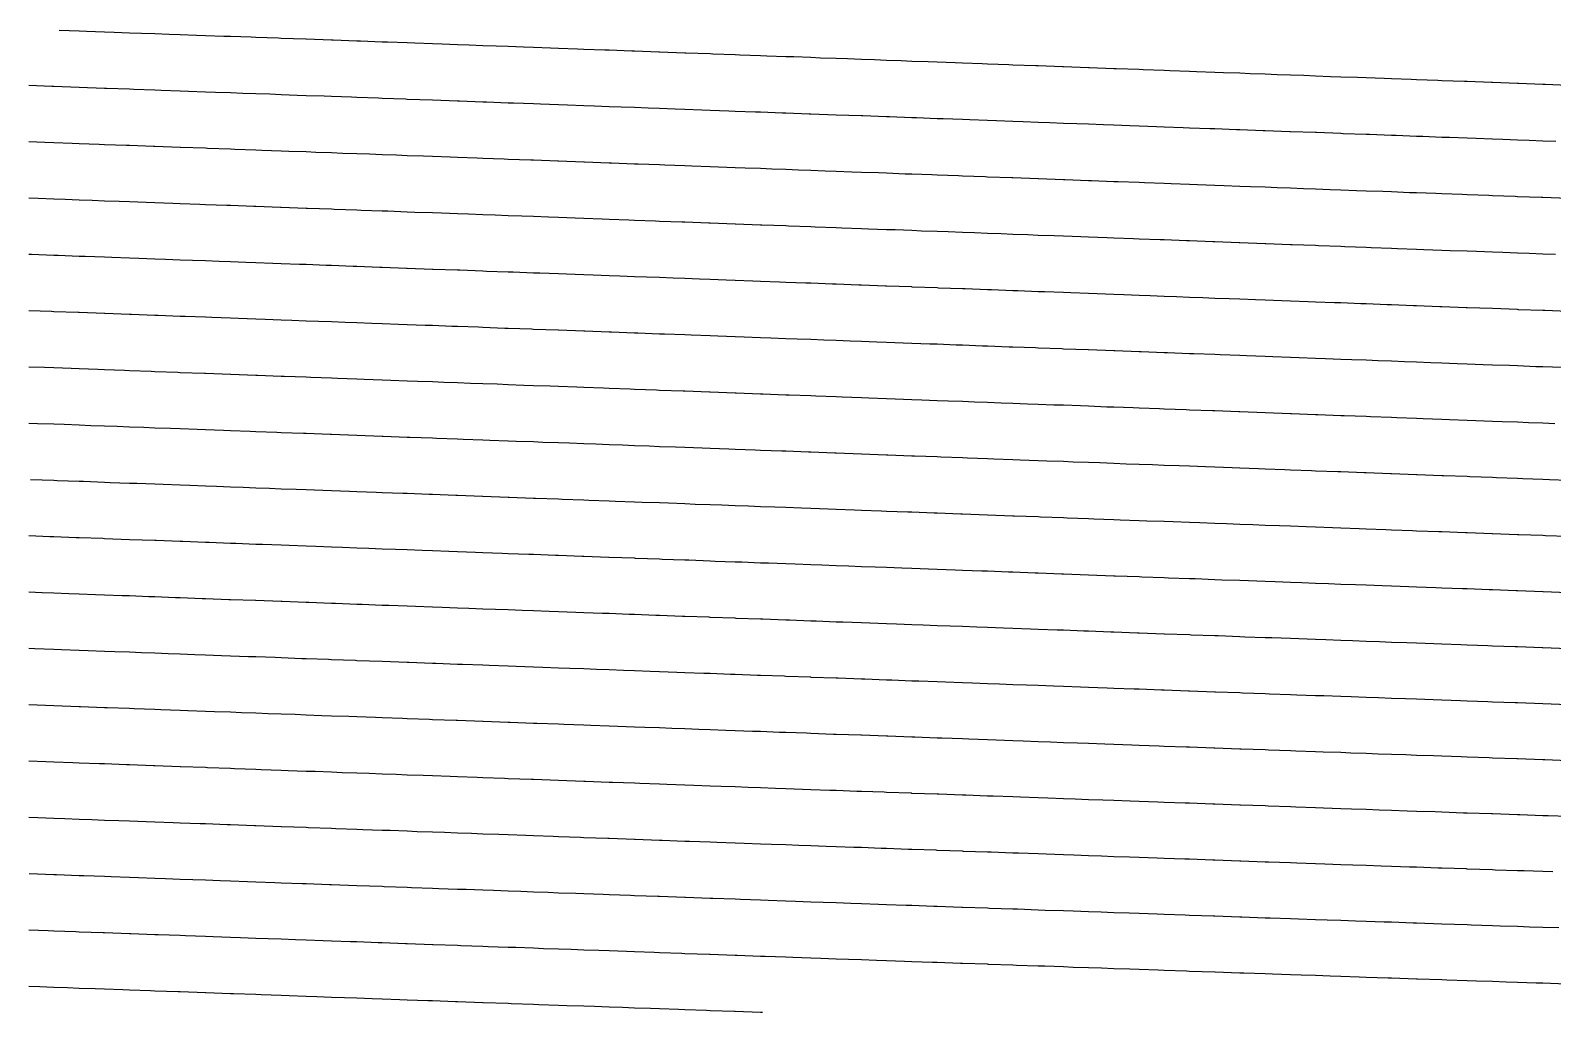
# Model space of a CAD drawing. Header units: metres. Extents: x 228 to 3387, y 40 to 163.
# Drawn here: x 395.8 to 586.5, y 40 to 163 of the extents above; entities that cross this region are included whole.
import ezdxf

# ---------------------------------------------------------------- set-up
doc = ezdxf.new("R2010")
doc.units = ezdxf.units.M
for name, color, linetype in [('Contour_Level_10', 7, 'Continuous'), ('Contour_Level_11', 7, 'Continuous'), ('Contour_Level_12', 7, 'Continuous'), ('Contour_Level_13', 7, 'Continuous'), ('Contour_Level_14', 7, 'Continuous'), ('Contour_Level_15', 7, 'Continuous'), ('Contour_Level_16', 7, 'Continuous'), ('Contour_Level_17', 7, 'Continuous'), ('Contour_Level_18', 7, 'Continuous'), ('Contour_Level_19', 7, 'Continuous'), ('Contour_Level_20', 7, 'Continuous'), ('Contour_Level_21', 7, 'Continuous'), ('Contour_Level_22', 7, 'Continuous'), ('Contour_Level_23', 7, 'Continuous'), ('Contour_Level_24', 7, 'Continuous'), ('Contour_Level_7', 7, 'Continuous'), ('Contour_Level_8', 7, 'Continuous'), ('Contour_Level_9', 7, 'Continuous')]:
    doc.layers.add(name, color=color, linetype=linetype)

msp = doc.modelspace()

# ---------------------------------------------------------------- linework, layer by layer
at = {"layer": 'Contour_Level_10'}
msp.add_lwpolyline([(586.88, 134.93), (585.28, 134.99), (583.58, 135.05), (582.12, 135.11), (580.29, 135.17), (578.96, 135.22), (576.99, 135.3), (575.79, 135.34), (573.69, 135.42), (572.63, 135.46), (570.39, 135.54), (569.47, 135.58), (567.09, 135.67), (566.31, 135.7), (563.79, 135.79), (563.15, 135.81), (560.48, 135.91), (559.98, 135.93), (557.18, 136.04), (556.82, 136.05), (553.87, 136.16), (553.66, 136.17), (550.57, 136.28), (550.5, 136.28), (547.34, 136.4), (547.26, 136.41), (544.18, 136.52), (543.95, 136.53), (541.01, 136.64), (540.64, 136.65), (537.85, 136.76), (537.32, 136.77), (534.69, 136.87), (534.01, 136.9), (531.53, 136.99), (530.69, 137.02), (528.37, 137.11), (527.38, 137.14), (525.21, 137.22), (524.06, 137.27), (522.04, 137.34), (520.74, 137.39), (518.88, 137.46), (517.42, 137.51), (515.72, 137.58), (514.09, 137.64), (512.56, 137.69), (510.77, 137.76), (509.4, 137.81), (507.44, 137.88), (506.24, 137.93), (504.12, 138.01), (503.07, 138.04), (500.79, 138.13), (499.91, 138.16), (497.46, 138.25), (496.75, 138.28), (494.12, 138.38), (493.59, 138.4), (490.79, 138.5), (490.43, 138.51), (487.45, 138.62), (487.26, 138.63), (484.12, 138.74), (484.1, 138.75), (480.94, 138.86), (480.78, 138.87), (477.78, 138.98), (477.44, 138.99), (474.62, 139.09), (474.1, 139.11), (471.46, 139.21), (470.75, 139.24), (468.29, 139.33), (467.41, 139.36), (465.13, 139.44), (464.06, 139.48), (461.97, 139.56), (460.71, 139.61), (458.81, 139.68), (457.36, 139.73), (455.65, 139.79), (454.01, 139.85), (452.49, 139.91), (450.66, 139.98), (449.32, 140.02), (447.3, 140.1), (446.16, 140.14), (443.94, 140.22), (443, 140.26), (440.59, 140.35), (439.84, 140.37), (437.23, 140.47), (436.68, 140.49), (433.86, 140.59), (433.51, 140.6), (430.5, 140.71), (430.35, 140.72), (427.19, 140.84), (427.13, 140.84), (424.03, 140.95), (423.77, 140.96), (420.87, 141.07), (420.4, 141.08), (417.71, 141.18), (417.03, 141.21), (414.54, 141.3), (413.65, 141.33), (411.38, 141.41), (410.28, 141.45), (408.22, 141.53), (406.9, 141.58), (405.06, 141.64), (403.52, 141.7), (401.9, 141.76), (400.14, 141.82), (398.74, 141.87), (396.75, 141.95), (395.57, 141.99)], dxfattribs=at)
at = {"layer": 'Contour_Level_11'}
msp.add_lwpolyline([(588.44, 127.8), (585.54, 127.91), (585.28, 127.92), (582.25, 128.03), (582.12, 128.04), (578.96, 128.16), (578.96, 128.16), (575.79, 128.27), (575.67, 128.28), (572.63, 128.39), (572.37, 128.4), (569.47, 128.51), (569.08, 128.53), (566.31, 128.63), (565.79, 128.65), (563.15, 128.75), (562.49, 128.77), (559.98, 128.87), (559.19, 128.89), (556.82, 128.98), (555.89, 129.02), (553.66, 129.1), (552.59, 129.14), (550.5, 129.22), (549.29, 129.26), (547.34, 129.34), (545.99, 129.39), (544.18, 129.45), (542.69, 129.51), (541.01, 129.57), (539.38, 129.63), (537.85, 129.69), (536.07, 129.76), (534.69, 129.81), (532.77, 129.88), (531.53, 129.93), (529.46, 130), (528.37, 130.04), (526.15, 130.13), (525.21, 130.16), (522.83, 130.25), (522.04, 130.28), (519.52, 130.37), (518.88, 130.4), (516.2, 130.5), (515.72, 130.51), (512.89, 130.62), (512.56, 130.63), (509.57, 130.74), (509.4, 130.75), (506.25, 130.86), (506.24, 130.87), (503.07, 130.98), (502.93, 130.99), (499.91, 131.1), (499.6, 131.11), (496.75, 131.22), (496.28, 131.23), (493.59, 131.33), (492.95, 131.36), (490.43, 131.45), (489.63, 131.48), (487.26, 131.57), (486.3, 131.6), (484.1, 131.68), (482.97, 131.73), (480.94, 131.8), (479.64, 131.85), (477.78, 131.92), (476.31, 131.97), (474.62, 132.04), (472.97, 132.1), (471.46, 132.15), (469.64, 132.22), (468.29, 132.27), (466.3, 132.34), (465.13, 132.39), (462.96, 132.47), (461.97, 132.5), (459.62, 132.59), (458.81, 132.62), (456.28, 132.71), (455.65, 132.74), (452.94, 132.83), (452.49, 132.85), (449.59, 132.96), (449.32, 132.97), (446.25, 133.08), (446.16, 133.08), (443, 133.2), (442.9, 133.2), (439.84, 133.32), (439.55, 133.33), (436.68, 133.43), (436.21, 133.45), (433.51, 133.55), (432.85, 133.57), (430.35, 133.67), (429.5, 133.7), (427.19, 133.78), (426.15, 133.82), (424.03, 133.9), (422.79, 133.94), (420.87, 134.01), (419.44, 134.07), (417.71, 134.13), (416.08, 134.19), (414.54, 134.25), (412.72, 134.31), (411.38, 134.36), (409.36, 134.44), (408.22, 134.48), (406, 134.56), (405.06, 134.59), (402.64, 134.68), (401.9, 134.71), (399.27, 134.8), (398.74, 134.82), (395.91, 134.93), (395.57, 134.94)], dxfattribs=at)
at = {"layer": 'Contour_Level_12'}
msp.add_lwpolyline([(587.7, 120.77), (585.28, 120.86), (584.41, 120.89), (582.12, 120.98), (581.12, 121.02), (578.96, 121.1), (577.83, 121.14), (575.79, 121.21), (574.54, 121.26), (572.63, 121.33), (571.25, 121.38), (569.47, 121.45), (567.95, 121.51), (566.31, 121.57), (564.66, 121.63), (563.15, 121.69), (561.36, 121.75), (559.98, 121.81), (558.07, 121.88), (556.82, 121.92), (554.77, 122), (553.66, 122.04), (551.47, 122.12), (550.5, 122.16), (548.17, 122.25), (547.34, 122.28), (544.87, 122.37), (544.18, 122.4), (541.56, 122.49), (541.01, 122.51), (538.26, 122.62), (537.85, 122.63), (534.95, 122.74), (534.69, 122.75), (531.65, 122.86), (531.53, 122.87), (528.37, 122.98), (528.34, 122.98), (525.21, 123.1), (525.03, 123.11), (522.04, 123.22), (521.72, 123.23), (518.88, 123.34), (518.41, 123.35), (515.72, 123.45), (515.1, 123.48), (512.56, 123.57), (511.78, 123.6), (509.4, 123.69), (508.47, 123.72), (506.24, 123.81), (505.15, 123.85), (503.07, 123.92), (501.83, 123.97), (499.91, 124.04), (498.51, 124.09), (496.75, 124.16), (495.19, 124.22), (493.59, 124.28), (491.87, 124.34), (490.43, 124.39), (488.55, 124.46), (487.26, 124.51), (485.22, 124.59), (484.1, 124.63), (481.9, 124.71), (480.94, 124.74), (478.57, 124.83), (477.78, 124.86), (475.24, 124.95), (474.62, 124.98), (471.91, 125.08), (471.46, 125.09), (468.58, 125.2), (468.29, 125.21), (465.25, 125.32), (465.13, 125.33), (461.97, 125.45), (461.92, 125.45), (458.81, 125.56), (458.59, 125.57), (455.65, 125.68), (455.25, 125.69), (452.49, 125.8), (451.91, 125.82), (449.32, 125.91), (448.58, 125.94), (446.16, 126.03), (445.24, 126.06), (443, 126.15), (441.9, 126.19), (439.84, 126.26), (438.56, 126.31), (436.68, 126.38), (435.22, 126.43), (433.51, 126.5), (431.88, 126.56), (430.35, 126.61), (428.54, 126.68), (427.19, 126.73), (425.19, 126.8), (424.03, 126.84), (421.85, 126.92), (420.87, 126.96), (418.5, 127.05), (417.71, 127.08), (415.16, 127.17), (414.54, 127.19), (411.81, 127.29), (411.38, 127.31), (408.46, 127.42), (408.22, 127.43), (405.11, 127.54), (405.06, 127.54), (401.9, 127.66), (401.76, 127.66), (398.74, 127.77), (398.41, 127.79), (395.57, 127.89)], dxfattribs=at)
at = {"layer": 'Contour_Level_13'}
msp.add_lwpolyline([(586.8, 113.75), (585.28, 113.81), (583.5, 113.87), (582.12, 113.93), (580.2, 114), (578.96, 114.04), (576.9, 114.12), (575.79, 114.16), (573.6, 114.24), (572.63, 114.28), (570.3, 114.37), (569.47, 114.4), (567, 114.49), (566.31, 114.52), (563.7, 114.61), (563.15, 114.63), (560.4, 114.74), (559.98, 114.75), (557.1, 114.86), (556.82, 114.87), (553.8, 114.98), (553.66, 114.99), (550.5, 115.1), (550.49, 115.11), (547.34, 115.22), (547.19, 115.23), (544.18, 115.34), (543.88, 115.35), (541.01, 115.46), (540.58, 115.47), (537.85, 115.58), (537.27, 115.6), (534.69, 115.69), (533.96, 115.72), (531.53, 115.81), (530.65, 115.84), (528.37, 115.93), (527.34, 115.97), (525.21, 116.05), (524.03, 116.09), (522.04, 116.16), (520.72, 116.21), (518.88, 116.28), (517.4, 116.34), (515.72, 116.4), (514.09, 116.46), (512.56, 116.52), (510.78, 116.58), (509.4, 116.63), (507.46, 116.71), (506.24, 116.75), (504.14, 116.83), (503.07, 116.87), (500.82, 116.95), (499.91, 116.99), (497.5, 117.08), (496.75, 117.1), (494.18, 117.2), (493.59, 117.22), (490.86, 117.32), (490.43, 117.34), (487.54, 117.44), (487.26, 117.45), (484.22, 117.57), (484.1, 117.57), (480.94, 117.69), (480.89, 117.69), (477.78, 117.81), (477.57, 117.81), (474.62, 117.92), (474.24, 117.94), (471.46, 118.04), (470.92, 118.06), (468.29, 118.16), (467.59, 118.18), (465.13, 118.27), (464.26, 118.31), (461.97, 118.39), (460.93, 118.43), (458.81, 118.51), (457.6, 118.55), (455.65, 118.62), (454.27, 118.68), (452.49, 118.74), (450.94, 118.8), (449.32, 118.86), (447.6, 118.92), (446.16, 118.98), (444.27, 119.05), (443, 119.09), (440.94, 119.17), (439.84, 119.21), (437.6, 119.29), (436.68, 119.33), (434.27, 119.41), (433.51, 119.44), (430.93, 119.54), (430.35, 119.56), (427.59, 119.66), (427.19, 119.68), (424.26, 119.78), (424.03, 119.79), (420.92, 119.91), (420.87, 119.91), (417.71, 120.03), (417.58, 120.03), (414.54, 120.14), (414.24, 120.15), (411.38, 120.26), (410.9, 120.28), (408.22, 120.38), (407.57, 120.4), (405.06, 120.49), (404.23, 120.52), (401.9, 120.61), (400.89, 120.65), (398.74, 120.73), (397.55, 120.77), (395.57, 120.84)], dxfattribs=at)
at = {"layer": 'Contour_Level_14'}
msp.add_lwpolyline([(588.44, 106.65), (586.11, 106.73), (585.28, 106.76), (582.79, 106.86), (582.12, 106.88), (579.48, 106.98), (578.96, 107), (576.16, 107.1), (575.79, 107.12), (572.85, 107.23), (572.63, 107.23), (569.54, 107.35), (569.47, 107.35), (566.31, 107.47), (566.22, 107.47), (563.15, 107.59), (562.91, 107.59), (559.98, 107.7), (559.6, 107.72), (556.82, 107.82), (556.29, 107.84), (553.66, 107.94), (552.97, 107.96), (550.5, 108.06), (549.66, 108.09), (547.34, 108.17), (546.35, 108.21), (544.18, 108.29), (543.03, 108.33), (541.01, 108.41), (539.72, 108.46), (537.85, 108.53), (536.4, 108.58), (534.69, 108.64), (533.09, 108.7), (531.53, 108.76), (529.77, 108.83), (528.37, 108.88), (526.46, 108.95), (525.21, 109), (523.14, 109.07), (522.04, 109.11), (519.82, 109.2), (518.88, 109.23), (516.5, 109.32), (515.72, 109.35), (513.18, 109.44), (512.56, 109.46), (509.86, 109.56), (509.4, 109.58), (506.54, 109.69), (506.24, 109.7), (503.22, 109.81), (503.07, 109.82), (499.91, 109.93), (499.9, 109.93), (496.75, 110.05), (496.58, 110.06), (493.59, 110.17), (493.26, 110.18), (490.43, 110.29), (489.93, 110.3), (487.26, 110.4), (486.61, 110.43), (484.1, 110.52), (483.28, 110.55), (480.94, 110.64), (479.96, 110.67), (477.78, 110.75), (476.63, 110.8), (474.62, 110.87), (473.3, 110.92), (471.46, 110.99), (469.98, 111.04), (468.29, 111.1), (466.65, 111.17), (465.13, 111.22), (463.32, 111.29), (461.97, 111.34), (459.99, 111.41), (458.81, 111.46), (456.66, 111.53), (455.65, 111.57), (453.33, 111.66), (452.49, 111.69), (450, 111.78), (449.32, 111.81), (446.67, 111.9), (446.16, 111.92), (443.33, 112.03), (443, 112.04), (440, 112.15), (439.84, 112.16), (436.68, 112.27), (436.67, 112.27), (433.51, 112.39), (433.34, 112.4), (430.35, 112.51), (430, 112.52), (427.19, 112.62), (426.67, 112.64), (424.03, 112.74), (423.34, 112.77), (420.87, 112.86), (420, 112.89), (417.71, 112.97), (416.67, 113.01), (414.54, 113.09), (413.34, 113.14), (411.38, 113.21), (410.01, 113.26), (408.22, 113.32), (406.67, 113.38), (405.06, 113.44), (403.34, 113.5), (401.9, 113.56), (400.01, 113.63), (398.74, 113.67), (396.68, 113.75), (395.57, 113.79)], dxfattribs=at)
at = {"layer": 'Contour_Level_15'}
msp.add_lwpolyline([(588.44, 99.61), (585.61, 99.71), (585.28, 99.73), (582.28, 99.84), (582.12, 99.84), (578.96, 99.96), (578.94, 99.96), (575.79, 100.08), (575.6, 100.08), (572.63, 100.19), (572.27, 100.21), (569.47, 100.31), (568.94, 100.33), (566.31, 100.43), (565.61, 100.45), (563.15, 100.54), (562.28, 100.58), (559.98, 100.66), (558.95, 100.7), (556.82, 100.78), (555.62, 100.82), (553.66, 100.9), (552.29, 100.95), (550.5, 101.01), (548.96, 101.07), (547.34, 101.13), (545.64, 101.19), (544.18, 101.25), (542.31, 101.32), (541.01, 101.36), (538.98, 101.44), (537.85, 101.48), (535.66, 101.56), (534.69, 101.6), (532.33, 101.68), (531.53, 101.71), (529.01, 101.81), (528.37, 101.83), (525.68, 101.93), (525.21, 101.95), (522.35, 102.05), (522.04, 102.07), (519.03, 102.18), (518.88, 102.18), (515.72, 102.3), (515.7, 102.3), (512.56, 102.42), (512.37, 102.42), (509.4, 102.53), (509.04, 102.55), (506.24, 102.65), (505.72, 102.67), (503.07, 102.77), (502.39, 102.79), (499.91, 102.88), (499.06, 102.92), (496.75, 103), (495.73, 103.04), (493.59, 103.12), (492.4, 103.16), (490.43, 103.24), (489.07, 103.29), (487.26, 103.35), (485.74, 103.41), (484.1, 103.47), (482.41, 103.53), (480.94, 103.59), (479.08, 103.65), (477.78, 103.7), (475.75, 103.78), (474.62, 103.82), (472.42, 103.9), (471.46, 103.94), (469.09, 104.02), (468.29, 104.05), (465.76, 104.15), (465.13, 104.17), (462.43, 104.27), (461.97, 104.29), (459.09, 104.39), (458.81, 104.4), (455.76, 104.52), (455.65, 104.52), (452.49, 104.64), (452.43, 104.64), (449.32, 104.75), (449.1, 104.76), (446.16, 104.87), (445.76, 104.89), (443, 104.99), (442.43, 105.01), (439.84, 105.1), (439.1, 105.13), (436.68, 105.22), (435.76, 105.26), (433.51, 105.34), (432.43, 105.38), (430.35, 105.46), (429.1, 105.5), (427.19, 105.57), (425.76, 105.62), (424.03, 105.69), (422.43, 105.75), (420.87, 105.81), (419.1, 105.87), (417.71, 105.92), (415.77, 105.99), (414.54, 106.04), (412.44, 106.12), (411.38, 106.16), (409.11, 106.24), (408.22, 106.27), (405.78, 106.36), (405.06, 106.39), (402.45, 106.49), (401.9, 106.51), (399.12, 106.61), (398.74, 106.62), (395.79, 106.73)], dxfattribs=at)
at = {"layer": 'Contour_Level_16'}
msp.add_lwpolyline([(588.44, 92.58), (585.32, 92.7), (585.28, 92.7), (582.12, 92.81), (581.95, 92.82), (578.96, 92.93), (578.58, 92.94), (575.79, 93.05), (575.22, 93.07), (572.63, 93.16), (571.86, 93.19), (569.47, 93.28), (568.5, 93.31), (566.31, 93.39), (565.15, 93.44), (563.15, 93.51), (561.8, 93.56), (559.98, 93.63), (558.45, 93.68), (556.82, 93.74), (555.1, 93.8), (553.66, 93.86), (551.75, 93.93), (550.5, 93.97), (548.4, 94.05), (547.34, 94.09), (545.06, 94.17), (544.18, 94.21), (541.72, 94.3), (541.01, 94.32), (538.37, 94.42), (537.85, 94.44), (535.03, 94.54), (534.69, 94.56), (531.69, 94.67), (531.53, 94.67), (528.37, 94.79), (528.35, 94.79), (525.21, 94.91), (525.01, 94.91), (522.04, 95.02), (521.67, 95.04), (518.88, 95.14), (518.33, 95.16), (515.72, 95.26), (514.99, 95.28), (512.56, 95.37), (511.65, 95.41), (509.4, 95.49), (508.31, 95.53), (506.24, 95.61), (504.97, 95.65), (503.07, 95.72), (501.63, 95.77), (499.91, 95.84), (498.3, 95.9), (496.75, 95.95), (494.96, 96.02), (493.59, 96.07), (491.62, 96.14), (490.43, 96.19), (488.28, 96.27), (487.26, 96.3), (484.94, 96.39), (484.1, 96.42), (481.6, 96.51), (480.94, 96.54), (478.27, 96.64), (477.78, 96.65), (474.93, 96.76), (474.62, 96.77), (471.59, 96.88), (471.46, 96.89), (468.29, 97), (468.25, 97.01), (465.13, 97.12), (464.91, 97.13), (461.97, 97.24), (461.58, 97.25), (458.81, 97.35), (458.24, 97.38), (455.65, 97.47), (454.9, 97.5), (452.49, 97.59), (451.56, 97.62), (449.32, 97.7), (448.23, 97.74), (446.16, 97.82), (444.89, 97.87), (443, 97.94), (441.55, 97.99), (439.84, 98.05), (438.21, 98.11), (436.68, 98.17), (434.88, 98.24), (433.51, 98.29), (431.54, 98.36), (430.35, 98.4), (428.21, 98.48), (427.19, 98.52), (424.87, 98.61), (424.03, 98.64), (421.53, 98.73), (420.87, 98.75), (418.2, 98.85), (417.71, 98.87), (414.87, 98.98), (414.54, 98.99), (411.53, 99.1), (411.38, 99.1), (408.22, 99.22), (408.2, 99.22), (405.06, 99.34), (404.87, 99.35), (401.9, 99.46), (401.54, 99.47), (398.74, 99.57), (398.21, 99.59), (395.57, 99.69)], dxfattribs=at)
at = {"layer": 'Contour_Level_17'}
msp.add_lwpolyline([(588.44, 85.56), (585.28, 85.68), (585.21, 85.68), (582.12, 85.79), (581.81, 85.8), (578.96, 85.9), (578.4, 85.92), (575.79, 86.02), (575.01, 86.05), (572.63, 86.13), (571.62, 86.17), (569.47, 86.25), (568.23, 86.29), (566.31, 86.36), (564.84, 86.42), (563.15, 86.48), (561.46, 86.54), (559.98, 86.59), (558.09, 86.66), (556.82, 86.71), (554.71, 86.79), (553.66, 86.83), (551.34, 86.91), (550.5, 86.94), (547.97, 87.03), (547.34, 87.06), (544.6, 87.16), (544.18, 87.17), (541.24, 87.28), (541.01, 87.29), (537.87, 87.4), (537.85, 87.4), (534.69, 87.52), (534.51, 87.53), (531.53, 87.63), (531.15, 87.65), (528.37, 87.75), (527.79, 87.77), (525.21, 87.87), (524.44, 87.89), (522.04, 87.98), (521.08, 88.02), (518.88, 88.1), (517.72, 88.14), (515.72, 88.21), (514.37, 88.26), (512.56, 88.33), (511.01, 88.39), (509.4, 88.45), (507.66, 88.51), (506.24, 88.56), (504.31, 88.63), (503.07, 88.68), (500.96, 88.76), (499.91, 88.8), (497.6, 88.88), (496.75, 88.91), (494.25, 89), (493.59, 89.03), (490.9, 89.13), (490.43, 89.14), (487.55, 89.25), (487.26, 89.26), (484.2, 89.37), (484.1, 89.38), (480.94, 89.49), (480.85, 89.5), (477.78, 89.61), (477.51, 89.62), (474.62, 89.72), (474.16, 89.74), (471.46, 89.84), (470.81, 89.86), (468.29, 89.96), (467.46, 89.99), (465.13, 90.07), (464.12, 90.11), (461.97, 90.19), (460.77, 90.23), (458.81, 90.31), (457.42, 90.36), (455.65, 90.42), (454.08, 90.48), (452.49, 90.54), (450.73, 90.6), (449.32, 90.66), (447.39, 90.73), (446.16, 90.77), (444.04, 90.85), (443, 90.89), (440.7, 90.97), (439.84, 91), (437.35, 91.1), (436.68, 91.12), (434.01, 91.22), (433.51, 91.24), (430.67, 91.34), (430.35, 91.35), (427.32, 91.47), (427.19, 91.47), (424.03, 91.59), (423.98, 91.59), (420.87, 91.7), (420.64, 91.71), (417.71, 91.82), (417.3, 91.83), (414.54, 91.94), (413.96, 91.96), (411.38, 92.05), (410.62, 92.08), (408.22, 92.17), (407.29, 92.2), (405.06, 92.29), (403.95, 92.33), (401.9, 92.4), (400.62, 92.45), (398.74, 92.52), (397.28, 92.57), (395.57, 92.64)], dxfattribs=at)
at = {"layer": 'Contour_Level_18'}
msp.add_lwpolyline([(588.44, 78.55), (585.29, 78.66), (585.28, 78.66), (582.12, 78.77), (581.84, 78.78), (578.96, 78.89), (578.39, 78.91), (575.79, 79), (574.96, 79.03), (572.63, 79.11), (571.53, 79.15), (569.47, 79.23), (568.1, 79.28), (566.31, 79.34), (564.69, 79.4), (563.15, 79.45), (561.27, 79.52), (559.98, 79.57), (557.86, 79.65), (556.82, 79.68), (554.46, 79.77), (553.66, 79.8), (551.06, 79.89), (550.5, 79.91), (547.66, 80.02), (547.34, 80.03), (544.27, 80.14), (544.18, 80.14), (541.01, 80.26), (540.88, 80.26), (537.85, 80.37), (537.49, 80.38), (534.69, 80.49), (534.1, 80.51), (531.53, 80.6), (530.72, 80.63), (528.37, 80.72), (527.34, 80.75), (525.21, 80.83), (523.96, 80.88), (522.04, 80.95), (520.58, 81), (518.88, 81.06), (517.21, 81.12), (515.72, 81.18), (513.83, 81.25), (512.56, 81.29), (510.46, 81.37), (509.4, 81.41), (507.09, 81.49), (506.24, 81.52), (503.72, 81.62), (503.07, 81.64), (500.35, 81.74), (499.91, 81.75), (496.98, 81.86), (496.75, 81.87), (493.62, 81.98), (493.59, 81.99), (490.43, 82.1), (490.25, 82.11), (487.26, 82.22), (486.89, 82.23), (484.1, 82.33), (483.52, 82.35), (480.94, 82.45), (480.16, 82.48), (477.78, 82.56), (476.8, 82.6), (474.62, 82.68), (473.44, 82.72), (471.46, 82.8), (470.08, 82.85), (468.29, 82.91), (466.72, 82.97), (465.13, 83.03), (463.36, 83.09), (461.97, 83.14), (460, 83.22), (458.81, 83.26), (456.64, 83.34), (455.65, 83.38), (453.28, 83.46), (452.49, 83.49), (449.93, 83.59), (449.32, 83.61), (446.57, 83.71), (446.16, 83.72), (443.22, 83.83), (443, 83.84), (439.86, 83.95), (439.84, 83.96), (436.68, 84.07), (436.51, 84.08), (433.51, 84.19), (433.15, 84.2), (430.35, 84.3), (429.8, 84.32), (427.19, 84.42), (426.45, 84.45), (424.03, 84.54), (423.1, 84.57), (420.87, 84.65), (419.75, 84.69), (417.71, 84.77), (416.4, 84.82), (414.54, 84.89), (413.05, 84.94), (411.38, 85), (409.71, 85.06), (408.22, 85.12), (406.36, 85.19), (405.06, 85.23), (403.02, 85.31), (401.9, 85.35), (399.67, 85.43), (398.74, 85.47), (396.33, 85.56), (395.57, 85.58)], dxfattribs=at)
at = {"layer": 'Contour_Level_19'}
msp.add_lwpolyline([(588.44, 71.54), (585.54, 71.64), (585.28, 71.65), (582.12, 71.76), (582.04, 71.77), (578.96, 71.87), (578.55, 71.89), (575.79, 71.99), (575.07, 72.01), (572.63, 72.1), (571.59, 72.14), (569.47, 72.21), (568.13, 72.26), (566.31, 72.32), (564.67, 72.38), (563.15, 72.44), (561.22, 72.5), (559.98, 72.55), (557.77, 72.63), (556.82, 72.66), (554.33, 72.75), (553.66, 72.77), (550.9, 72.87), (550.5, 72.89), (547.47, 73), (547.34, 73), (544.18, 73.12), (544.05, 73.12), (541.01, 73.23), (540.63, 73.24), (537.85, 73.34), (537.21, 73.37), (534.69, 73.46), (533.8, 73.49), (531.53, 73.57), (530.39, 73.61), (528.37, 73.69), (526.98, 73.74), (525.21, 73.8), (523.58, 73.86), (522.04, 73.91), (520.17, 73.98), (518.88, 74.03), (516.78, 74.11), (515.72, 74.14), (513.38, 74.23), (512.56, 74.26), (509.99, 74.35), (509.4, 74.37), (506.59, 74.47), (506.24, 74.49), (503.2, 74.6), (503.07, 74.6), (499.91, 74.72), (499.82, 74.72), (496.75, 74.83), (496.43, 74.84), (493.59, 74.95), (493.04, 74.97), (490.43, 75.06), (489.66, 75.09), (487.26, 75.18), (486.28, 75.21), (484.1, 75.29), (482.9, 75.34), (480.94, 75.41), (479.52, 75.46), (477.78, 75.52), (476.14, 75.58), (474.62, 75.64), (472.76, 75.71), (471.46, 75.75), (469.38, 75.83), (468.29, 75.87), (466.01, 75.95), (465.13, 75.98), (462.64, 76.08), (461.97, 76.1), (459.26, 76.2), (458.81, 76.21), (455.89, 76.32), (455.65, 76.33), (452.52, 76.44), (452.49, 76.45), (449.32, 76.56), (449.15, 76.57), (446.16, 76.68), (445.78, 76.69), (443, 76.79), (442.41, 76.81), (439.84, 76.91), (439.04, 76.94), (436.68, 77.02), (435.68, 77.06), (433.51, 77.14), (432.31, 77.18), (430.35, 77.25), (428.95, 77.31), (427.19, 77.37), (425.58, 77.43), (424.03, 77.49), (422.22, 77.55), (420.87, 77.6), (418.86, 77.68), (417.71, 77.72), (415.5, 77.8), (414.54, 77.83), (412.14, 77.92), (411.38, 77.95), (408.78, 78.05), (408.22, 78.07), (405.42, 78.17), (405.06, 78.18), (402.06, 78.29), (401.9, 78.3), (398.74, 78.41), (398.71, 78.41), (395.57, 78.53)], dxfattribs=at)
at = {"layer": 'Contour_Level_20'}
msp.add_lwpolyline([(588.44, 64.54), (585.97, 64.62), (585.28, 64.65), (582.41, 64.75), (582.12, 64.76), (578.96, 64.87), (578.86, 64.87), (575.79, 64.98), (575.33, 64.99), (572.63, 65.09), (571.81, 65.12), (569.47, 65.2), (568.29, 65.24), (566.31, 65.31), (564.79, 65.36), (563.15, 65.42), (561.3, 65.49), (559.98, 65.53), (557.81, 65.61), (556.82, 65.64), (554.33, 65.73), (553.66, 65.76), (550.86, 65.86), (550.5, 65.87), (547.39, 65.98), (547.34, 65.98), (544.18, 66.09), (543.94, 66.1), (541.01, 66.21), (540.48, 66.23), (537.85, 66.32), (537.03, 66.35), (534.69, 66.43), (533.59, 66.47), (531.53, 66.55), (530.15, 66.59), (528.37, 66.66), (526.71, 66.72), (525.21, 66.77), (523.28, 66.84), (522.04, 66.89), (519.85, 66.96), (518.88, 67), (516.43, 67.09), (515.72, 67.11), (513.01, 67.21), (512.56, 67.23), (509.59, 67.33), (509.4, 67.34), (506.24, 67.45), (506.17, 67.46), (503.07, 67.57), (502.76, 67.58), (499.91, 67.68), (499.35, 67.7), (496.75, 67.8), (495.94, 67.83), (493.59, 67.91), (492.53, 67.95), (490.43, 68.03), (489.13, 68.07), (487.26, 68.14), (485.72, 68.2), (484.1, 68.25), (482.32, 68.32), (480.94, 68.37), (478.92, 68.44), (477.78, 68.48), (475.52, 68.56), (474.62, 68.6), (472.13, 68.69), (471.46, 68.71), (468.73, 68.81), (468.29, 68.83), (465.34, 68.93), (465.13, 68.94), (461.97, 69.06), (461.95, 69.06), (458.81, 69.17), (458.56, 69.18), (455.65, 69.29), (455.17, 69.3), (452.49, 69.4), (451.78, 69.43), (449.32, 69.52), (448.39, 69.55), (446.16, 69.63), (445.01, 69.67), (443, 69.75), (441.62, 69.8), (439.84, 69.86), (438.24, 69.92), (436.68, 69.98), (434.86, 70.04), (433.51, 70.09), (431.48, 70.17), (430.35, 70.21), (428.1, 70.29), (427.19, 70.32), (424.72, 70.41), (424.03, 70.44), (421.34, 70.53), (420.87, 70.55), (417.96, 70.66), (417.71, 70.67), (414.58, 70.78), (414.54, 70.78), (411.38, 70.9), (411.21, 70.9), (408.22, 71.01), (407.83, 71.03), (405.06, 71.13), (404.46, 71.15), (401.9, 71.24), (401.09, 71.27), (398.74, 71.36), (397.72, 71.4), (395.57, 71.47)], dxfattribs=at)
at = {"layer": 'Contour_Level_21'}
msp.add_lwpolyline([(586.55, 57.61), (585.28, 57.65), (582.93, 57.73), (582.12, 57.76), (579.33, 57.85), (578.96, 57.87), (575.79, 57.97), (575.74, 57.98), (572.63, 58.08), (572.16, 58.1), (569.47, 58.19), (568.6, 58.22), (566.31, 58.3), (565.04, 58.35), (563.15, 58.41), (561.5, 58.47), (559.98, 58.52), (557.97, 58.59), (556.82, 58.63), (554.45, 58.71), (553.66, 58.74), (550.93, 58.84), (550.5, 58.85), (547.43, 58.96), (547.34, 58.96), (544.18, 59.08), (543.93, 59.08), (541.01, 59.19), (540.44, 59.21), (537.85, 59.3), (536.95, 59.33), (534.69, 59.41), (533.48, 59.45), (531.53, 59.52), (530, 59.58), (528.37, 59.63), (526.53, 59.7), (525.21, 59.75), (523.07, 59.82), (522.04, 59.86), (519.61, 59.95), (518.88, 59.97), (516.16, 60.07), (515.72, 60.08), (512.71, 60.19), (512.56, 60.2), (509.4, 60.31), (509.26, 60.32), (506.24, 60.42), (505.82, 60.44), (503.07, 60.54), (502.38, 60.56), (499.91, 60.65), (498.94, 60.68), (496.75, 60.76), (495.5, 60.81), (493.59, 60.88), (492.07, 60.93), (490.43, 60.99), (488.65, 61.05), (487.26, 61.1), (485.22, 61.18), (484.1, 61.22), (481.8, 61.3), (480.94, 61.33), (478.37, 61.42), (477.78, 61.44), (474.95, 61.55), (474.62, 61.56), (471.54, 61.67), (471.46, 61.67), (468.29, 61.79), (468.12, 61.79), (465.13, 61.9), (464.71, 61.92), (461.97, 62.01), (461.3, 62.04), (458.81, 62.13), (457.88, 62.16), (455.65, 62.24), (454.48, 62.29), (452.49, 62.36), (451.07, 62.41), (449.32, 62.47), (447.66, 62.53), (446.16, 62.59), (444.26, 62.65), (443, 62.7), (440.85, 62.78), (439.84, 62.81), (437.45, 62.9), (436.68, 62.93), (434.05, 63.02), (433.51, 63.04), (430.65, 63.15), (430.35, 63.16), (427.25, 63.27), (427.19, 63.27), (424.03, 63.39), (423.85, 63.39), (420.87, 63.5), (420.45, 63.52), (417.71, 63.62), (417.06, 63.64), (414.54, 63.73), (413.66, 63.76), (411.38, 63.85), (410.27, 63.89), (408.22, 63.96), (406.87, 64.01), (405.06, 64.07), (403.48, 64.13), (401.9, 64.19), (400.09, 64.26), (398.74, 64.3), (396.7, 64.38), (395.57, 64.42)], dxfattribs=at)
at = {"layer": 'Contour_Level_22'}
msp.add_lwpolyline([(587.3, 50.59), (585.28, 50.66), (583.61, 50.71), (582.12, 50.76), (579.94, 50.83), (578.96, 50.87), (576.29, 50.96), (575.79, 50.97), (572.65, 51.08), (572.63, 51.08), (569.47, 51.19), (569.03, 51.2), (566.31, 51.3), (565.42, 51.33), (563.15, 51.41), (561.83, 51.45), (559.98, 51.51), (558.25, 51.57), (556.82, 51.62), (554.68, 51.7), (553.66, 51.73), (551.12, 51.82), (550.5, 51.84), (547.57, 51.94), (547.34, 51.95), (544.18, 52.06), (544.03, 52.07), (541.01, 52.17), (540.49, 52.19), (537.85, 52.28), (536.97, 52.31), (534.69, 52.39), (533.45, 52.44), (531.53, 52.5), (529.94, 52.56), (528.37, 52.61), (526.44, 52.68), (525.21, 52.73), (522.94, 52.8), (522.04, 52.84), (519.45, 52.93), (518.88, 52.95), (515.96, 53.05), (515.72, 53.06), (512.56, 53.17), (512.48, 53.17), (509.4, 53.28), (509, 53.3), (506.24, 53.4), (505.53, 53.42), (503.07, 53.51), (502.06, 53.54), (499.91, 53.62), (498.59, 53.67), (496.75, 53.73), (495.13, 53.79), (493.59, 53.84), (491.67, 53.91), (490.43, 53.96), (488.22, 54.04), (487.26, 54.07), (484.76, 54.16), (484.1, 54.18), (481.31, 54.28), (480.94, 54.3), (477.87, 54.41), (477.78, 54.41), (474.62, 54.52), (474.42, 54.53), (471.46, 54.63), (470.98, 54.65), (468.29, 54.75), (467.54, 54.77), (465.13, 54.86), (464.11, 54.9), (461.97, 54.97), (460.67, 55.02), (458.81, 55.09), (457.24, 55.14), (455.65, 55.2), (453.81, 55.27), (452.49, 55.31), (450.38, 55.39), (449.32, 55.43), (446.95, 55.51), (446.16, 55.54), (443.52, 55.64), (443, 55.66), (440.1, 55.76), (439.84, 55.77), (436.68, 55.88), (436.67, 55.88), (433.51, 56), (433.25, 56.01), (430.35, 56.11), (429.83, 56.13), (427.19, 56.22), (426.41, 56.25), (424.03, 56.34), (422.99, 56.38), (420.87, 56.45), (419.57, 56.5), (417.71, 56.57), (416.15, 56.62), (414.54, 56.68), (412.73, 56.74), (411.38, 56.79), (409.32, 56.87), (408.22, 56.91), (405.9, 56.99), (405.06, 57.02), (402.48, 57.11), (401.9, 57.14), (399.07, 57.24), (398.74, 57.25), (395.65, 57.36)], dxfattribs=at)
at = {"layer": 'Contour_Level_23'}
msp.add_lwpolyline([(588.2, 43.57), (585.28, 43.67), (584.44, 43.69), (582.12, 43.77), (580.7, 43.82), (578.96, 43.87), (576.97, 43.94), (575.79, 43.98), (573.27, 44.06), (572.63, 44.08), (569.59, 44.19), (569.47, 44.19), (566.31, 44.3), (565.92, 44.31), (563.15, 44.4), (562.27, 44.43), (559.98, 44.51), (558.64, 44.56), (556.82, 44.62), (555.02, 44.68), (553.66, 44.72), (551.41, 44.8), (550.5, 44.83), (547.81, 44.92), (547.34, 44.94), (544.22, 45.05), (544.18, 45.05), (541.01, 45.16), (540.64, 45.17), (537.85, 45.27), (537.08, 45.29), (534.69, 45.38), (533.52, 45.42), (531.53, 45.49), (529.97, 45.54), (528.37, 45.6), (526.42, 45.66), (525.21, 45.71), (522.89, 45.79), (522.04, 45.82), (519.36, 45.91), (518.88, 45.93), (515.83, 46.03), (515.72, 46.04), (512.56, 46.15), (512.32, 46.16), (509.4, 46.26), (508.81, 46.28), (506.24, 46.37), (505.3, 46.4), (503.07, 46.48), (501.8, 46.53), (499.91, 46.59), (498.3, 46.65), (496.75, 46.7), (494.81, 46.77), (493.59, 46.81), (491.32, 46.89), (490.43, 46.93), (487.84, 47.02), (487.26, 47.04), (484.36, 47.14), (484.1, 47.15), (480.94, 47.26), (480.88, 47.26), (477.78, 47.37), (477.4, 47.39), (474.62, 47.49), (473.93, 47.51), (471.46, 47.6), (470.46, 47.63), (468.29, 47.71), (467, 47.76), (465.13, 47.82), (463.53, 47.88), (461.97, 47.94), (460.07, 48), (458.81, 48.05), (456.61, 48.13), (455.65, 48.16), (453.16, 48.25), (452.49, 48.27), (449.7, 48.37), (449.32, 48.39), (446.25, 48.5), (446.16, 48.5), (443, 48.61), (442.8, 48.62), (439.84, 48.72), (439.35, 48.74), (436.68, 48.84), (435.9, 48.86), (433.51, 48.95), (432.45, 48.99), (430.35, 49.06), (429.01, 49.11), (427.19, 49.18), (425.56, 49.23), (424.03, 49.29), (422.12, 49.36), (420.87, 49.4), (418.68, 49.48), (417.71, 49.52), (415.23, 49.6), (414.54, 49.63), (411.79, 49.73), (411.38, 49.74), (408.35, 49.85), (408.22, 49.85), (405.06, 49.97), (404.91, 49.97), (401.9, 50.08), (401.47, 50.1), (398.74, 50.19), (398.02, 50.22), (395.57, 50.31)], dxfattribs=at)
at = {"layer": 'Contour_Level_24'}
msp.add_lwpolyline([(487.5, 40), (487.26, 40.01), (484.1, 40.12), (483.99, 40.12), (480.94, 40.23), (480.48, 40.25), (477.78, 40.34), (476.98, 40.37), (474.62, 40.45), (473.48, 40.49), (471.46, 40.56), (469.98, 40.62), (468.29, 40.67), (466.48, 40.74), (465.13, 40.79), (462.99, 40.86), (461.97, 40.9), (459.5, 40.98), (458.81, 41.01), (456.02, 41.11), (455.65, 41.12), (452.53, 41.23), (452.49, 41.23), (449.32, 41.34), (449.05, 41.35), (446.16, 41.46), (445.57, 41.48), (443, 41.57), (442.09, 41.6), (439.84, 41.68), (438.61, 41.72), (436.68, 41.79), (435.14, 41.85), (433.51, 41.9), (431.66, 41.97), (430.35, 42.02), (428.19, 42.09), (427.19, 42.13), (424.72, 42.22), (424.03, 42.24), (421.25, 42.34), (420.87, 42.35), (417.78, 42.46), (417.71, 42.46), (414.54, 42.58), (414.31, 42.59), (411.38, 42.69), (410.84, 42.71), (408.22, 42.8), (407.37, 42.83), (405.06, 42.91), (403.9, 42.95), (401.9, 43.03), (400.43, 43.08), (398.74, 43.14), (396.96, 43.2), (395.57, 43.25)], dxfattribs=at)
at = {"layer": 'Contour_Level_7'}
msp.add_lwpolyline([(588.44, 156.12), (585.58, 156.23), (585.28, 156.24), (582.22, 156.35), (582.12, 156.36), (578.96, 156.47), (578.86, 156.47), (575.79, 156.59), (575.49, 156.6), (572.63, 156.7), (572.14, 156.72), (569.47, 156.82), (568.78, 156.84), (566.31, 156.93), (565.42, 156.97), (563.15, 157.05), (562.06, 157.09), (559.98, 157.17), (558.7, 157.21), (556.82, 157.28), (555.35, 157.34), (553.66, 157.4), (551.99, 157.46), (550.5, 157.51), (548.63, 157.58), (547.34, 157.63), (545.27, 157.71), (544.18, 157.75), (541.91, 157.83), (541.01, 157.86), (538.56, 157.95), (537.85, 157.98), (535.2, 158.08), (534.69, 158.09), (531.84, 158.2), (531.53, 158.21), (528.47, 158.32), (528.37, 158.33), (525.21, 158.44), (525.11, 158.44), (522.04, 158.56), (521.75, 158.57), (518.88, 158.67), (518.38, 158.69), (515.72, 158.79), (515.02, 158.81), (512.56, 158.9), (511.65, 158.94), (509.4, 159.02), (508.28, 159.06), (506.24, 159.13), (504.91, 159.18), (503.07, 159.25), (501.54, 159.31), (499.91, 159.37), (498.17, 159.43), (496.75, 159.48), (494.8, 159.55), (493.59, 159.6), (491.42, 159.68), (490.43, 159.71), (488.04, 159.8), (487.26, 159.83), (484.67, 159.92), (484.1, 159.94), (481.28, 160.05), (480.94, 160.06), (477.9, 160.17), (477.78, 160.17), (474.62, 160.29), (474.52, 160.29), (471.46, 160.4), (471.13, 160.41), (468.29, 160.52), (467.74, 160.54), (465.13, 160.63), (464.35, 160.66), (461.97, 160.75), (460.96, 160.78), (458.81, 160.86), (457.56, 160.91), (455.65, 160.98), (454.16, 161.03), (452.49, 161.09), (450.76, 161.15), (449.32, 161.21), (447.36, 161.28), (446.16, 161.32), (443.95, 161.4), (443, 161.43), (440.54, 161.52), (439.84, 161.55), (437.13, 161.65), (436.68, 161.66), (433.72, 161.77), (433.51, 161.78), (430.35, 161.89), (430.3, 161.89), (427.19, 162), (426.88, 162.02), (424.03, 162.12), (423.46, 162.14), (420.87, 162.23), (420.03, 162.26), (417.71, 162.34), (416.6, 162.38), (414.54, 162.46), (413.16, 162.51), (411.38, 162.57), (409.72, 162.63), (408.22, 162.68), (406.28, 162.75), (405.06, 162.8), (402.83, 162.88), (401.9, 162.91), (399.38, 163)], dxfattribs=at)
at = {"layer": 'Contour_Level_8'}
msp.add_lwpolyline([(586.92, 149.09), (585.28, 149.15), (583.59, 149.21), (582.12, 149.26), (580.26, 149.33), (578.96, 149.38), (576.92, 149.46), (575.79, 149.5), (573.59, 149.58), (572.63, 149.61), (570.26, 149.7), (569.47, 149.73), (566.92, 149.83), (566.31, 149.85), (563.59, 149.95), (563.15, 149.97), (560.26, 150.07), (559.98, 150.08), (556.92, 150.2), (556.82, 150.2), (553.66, 150.32), (553.59, 150.32), (550.5, 150.43), (550.25, 150.44), (547.34, 150.55), (546.92, 150.56), (544.18, 150.67), (543.58, 150.69), (541.01, 150.78), (540.24, 150.81), (537.85, 150.9), (536.9, 150.93), (534.69, 151.02), (533.56, 151.06), (531.53, 151.13), (530.22, 151.18), (528.37, 151.25), (526.88, 151.3), (525.21, 151.36), (523.53, 151.43), (522.04, 151.48), (520.19, 151.55), (518.88, 151.6), (516.84, 151.67), (515.72, 151.71), (513.49, 151.8), (512.56, 151.83), (510.14, 151.92), (509.4, 151.95), (506.79, 152.04), (506.24, 152.06), (503.44, 152.17), (503.07, 152.18), (500.08, 152.29), (499.91, 152.29), (496.75, 152.41), (496.73, 152.41), (493.59, 152.53), (493.37, 152.53), (490.43, 152.64), (490.01, 152.66), (487.26, 152.76), (486.65, 152.78), (484.1, 152.87), (483.29, 152.9), (480.94, 152.99), (479.92, 153.03), (477.78, 153.11), (476.56, 153.15), (474.62, 153.22), (473.19, 153.27), (471.46, 153.34), (469.82, 153.4), (468.29, 153.45), (466.45, 153.52), (465.13, 153.57), (463.07, 153.64), (461.97, 153.68), (459.7, 153.77), (458.81, 153.8), (456.32, 153.89), (455.65, 153.91), (452.94, 154.01), (452.49, 154.03), (449.55, 154.14), (449.32, 154.14), (446.17, 154.26), (446.16, 154.26), (443, 154.37), (442.78, 154.38), (439.84, 154.49), (439.39, 154.5), (436.68, 154.6), (436, 154.63), (433.51, 154.72), (432.6, 154.75), (430.35, 154.83), (429.2, 154.87), (427.19, 154.95), (425.8, 155), (424.03, 155.06), (422.4, 155.12), (420.87, 155.18), (418.99, 155.24), (417.71, 155.29), (415.58, 155.37), (414.54, 155.4), (412.17, 155.49), (411.38, 155.52), (408.75, 155.61), (408.22, 155.63), (405.33, 155.74), (405.06, 155.75), (401.91, 155.86), (401.9, 155.86), (398.74, 155.97), (398.48, 155.98), (395.57, 156.09)], dxfattribs=at)
at = {"layer": 'Contour_Level_9'}
msp.add_lwpolyline([(588.44, 141.95), (585.28, 142.06), (585.14, 142.07), (582.12, 142.18), (581.83, 142.19), (578.96, 142.3), (578.52, 142.32), (575.79, 142.42), (575.2, 142.44), (572.63, 142.53), (571.89, 142.56), (569.47, 142.65), (568.58, 142.68), (566.31, 142.77), (565.26, 142.81), (563.15, 142.89), (561.95, 142.93), (559.98, 143), (558.63, 143.05), (556.82, 143.12), (555.31, 143.18), (553.66, 143.24), (552, 143.3), (550.5, 143.36), (548.68, 143.42), (547.34, 143.47), (545.36, 143.55), (544.18, 143.59), (542.03, 143.67), (541.01, 143.71), (538.71, 143.79), (537.85, 143.82), (535.39, 143.92), (534.69, 143.94), (532.06, 144.04), (531.53, 144.06), (528.73, 144.16), (528.37, 144.18), (525.41, 144.29), (525.21, 144.29), (522.08, 144.41), (522.04, 144.41), (518.88, 144.53), (518.74, 144.53), (515.72, 144.64), (515.41, 144.65), (512.56, 144.76), (512.08, 144.78), (509.4, 144.88), (508.74, 144.9), (506.24, 144.99), (505.4, 145.02), (503.07, 145.11), (502.06, 145.15), (499.91, 145.23), (498.72, 145.27), (496.75, 145.34), (495.38, 145.39), (493.59, 145.46), (492.04, 145.52), (490.43, 145.58), (488.69, 145.64), (487.26, 145.69), (485.34, 145.76), (484.1, 145.81), (481.99, 145.89), (480.94, 145.92), (478.64, 146.01), (477.78, 146.04), (475.29, 146.13), (474.62, 146.16), (471.93, 146.26), (471.46, 146.27), (468.58, 146.38), (468.29, 146.39), (465.22, 146.5), (465.13, 146.5), (461.97, 146.62), (461.86, 146.62), (458.81, 146.74), (458.5, 146.75), (455.65, 146.85), (455.13, 146.87), (452.49, 146.97), (451.77, 146.99), (449.32, 147.08), (448.4, 147.12), (446.16, 147.2), (445.03, 147.24), (443, 147.31), (441.66, 147.36), (439.84, 147.43), (438.29, 147.49), (436.68, 147.55), (434.91, 147.61), (433.51, 147.66), (431.53, 147.73), (430.35, 147.78), (428.15, 147.86), (427.19, 147.89), (424.77, 147.98), (424.03, 148.01), (421.38, 148.1), (420.87, 148.12), (417.99, 148.23), (417.71, 148.24), (414.6, 148.35), (414.54, 148.35), (411.38, 148.47), (411.21, 148.47), (408.22, 148.58), (407.81, 148.59), (405.06, 148.69), (404.42, 148.72), (401.9, 148.81), (401.01, 148.84), (398.74, 148.92), (397.61, 148.96), (395.57, 149.04)], dxfattribs=at)

doc.saveas('drawing.dxf')
